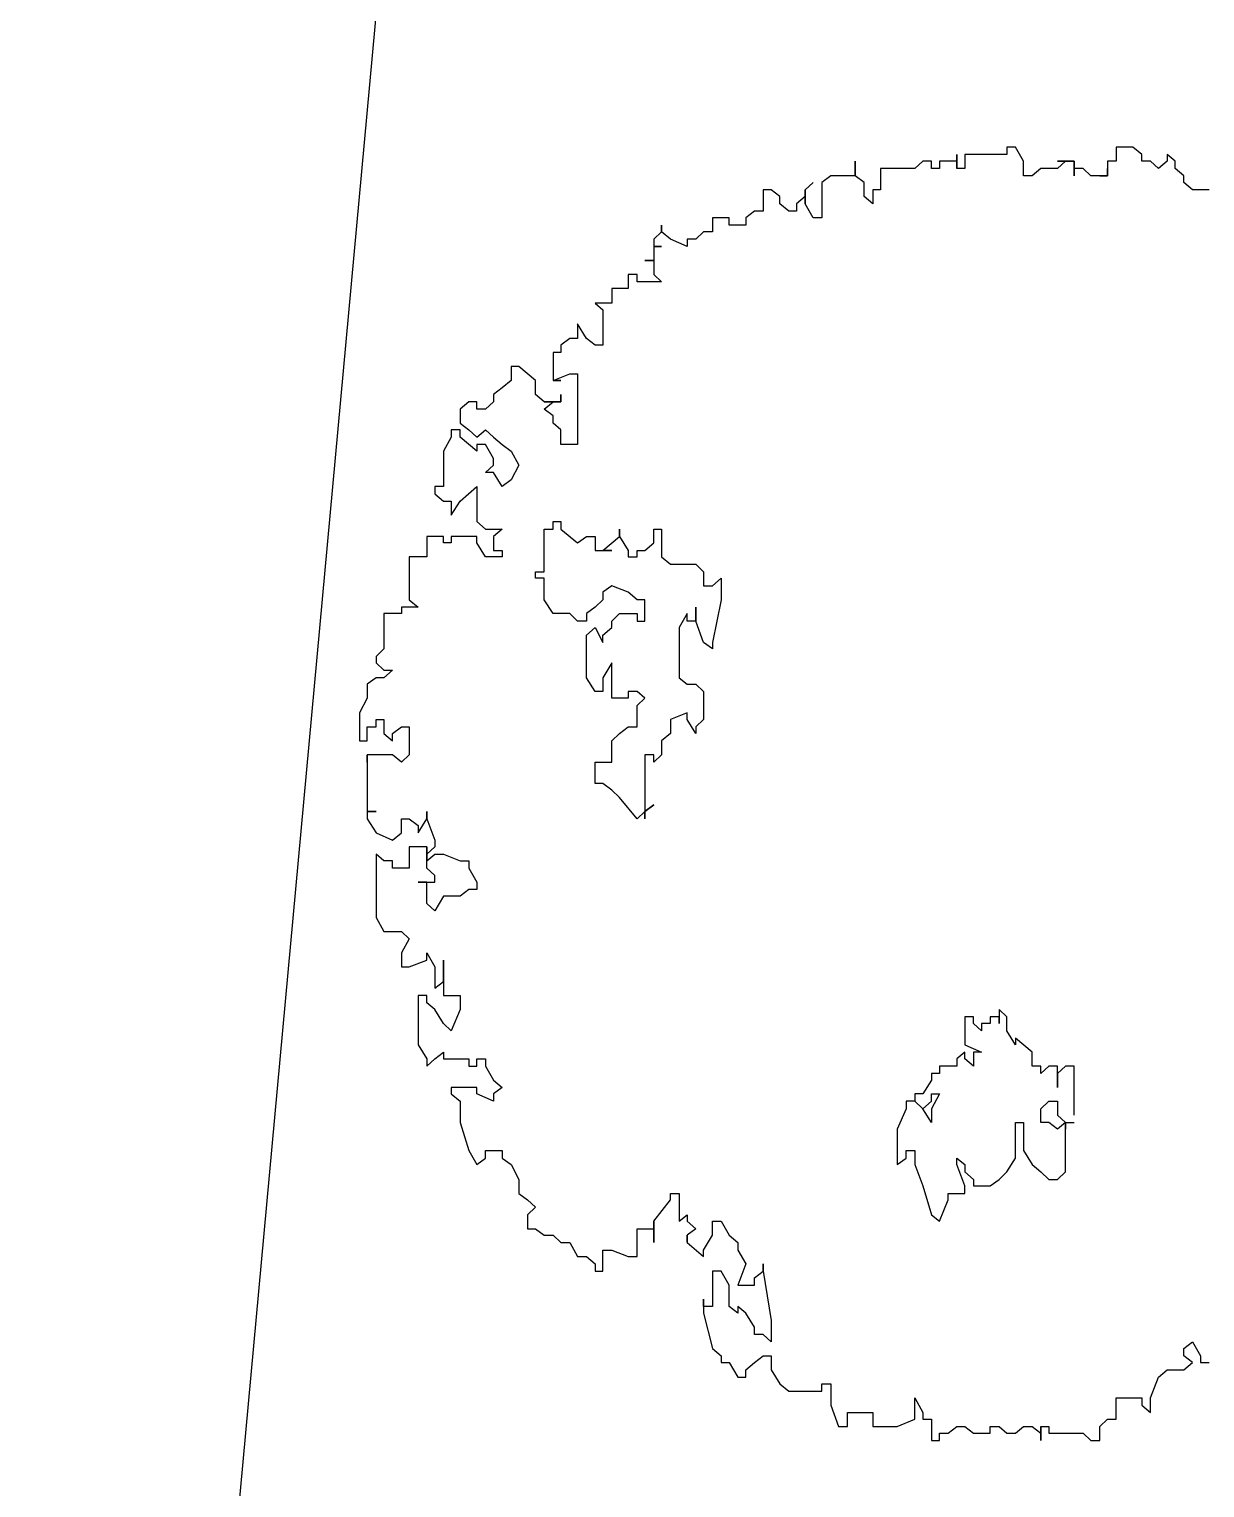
# Model space of a CAD drawing. Extents: x -30 to 1202, y 231 to 898.
# Drawn here: x 428.545 to 431.318, y 338.24 to 341.682 of the extents above; entities that cross this region are included whole.
import ezdxf

# ---------------------------------------------------------------- set-up
doc = ezdxf.new("R2010")
doc.units = 0
doc.header["$LTSCALE"] = 0.04
doc.layers.get('0').update_dxf_attribs({"linetype": 'CONTINUOUS'})
for name, color, linetype in [('CONTORXXNP----00', 255, 'CONTINUOUS'), ('PISO', 1, 'CONTINUOUS'), ('PISOS', 1, 'CONTINUOUS')]:
    doc.layers.add(name, color=color, linetype=linetype)
doc.styles.get("Standard").update_dxf_attribs({"font": 'romans.shx'})
doc.dimstyles.get("Standard").update_dxf_attribs({"dimtxt": 0.18, "dimasz": 0.18, "dimexe": 0.18, "dimexo": 0.0625, "dimgap": 0.09, "dimtad": 0, "dimtih": 1, "dimtoh": 1, "dimdec": 4, "dimzin": 0, "dimdsep": 46, "dimtxsty": 'Standard', "dimcen": 0.09, "dimadec": 0, "dimazin": 0, "dimtfac": 1, "dimtdec": 4, "dimtofl": 0, "dimtmove": 0, "dimatfit": 3, "dimfxl": 1, "dimtolj": 1, "dimtzin": 0, "dimarcsym": 0})

# ---------------------------------------------------------------- blocks, each defined once
blk = doc.blocks.new('ARB3')
at = {"color": 0}
for p, q in [((-0.4644, 0.1476), (-0.4644, 0.1345)), ((0.4418, 0.1345), (0.4528, 0.1407)), ((0.4528, 0.1407), (0.4579, 0.1407)), ((0.4579, 0.1407), (0.4579, 0.1476)), ((-0.4754, 0.1276), (-0.4812, 0.1207)), ((-0.4702, 0.1276), (-0.4754, 0.1276)), ((-0.4644, 0.1345), (-0.4702, 0.1276)), ((0.447, 0.1276), (0.4418, 0.1345)), ((0.4528, 0.1276), (0.447, 0.1276)), ((0.4579, 0.1345), (0.4528, 0.1276)), ((0.4638, 0.1276), (0.4579, 0.1345)), ((0.4638, 0.1145), (0.4638, 0.1276)), ((-0.487, 0.1207), (-0.4922, 0.1145)), ((-0.4812, 0.1207), (-0.487, 0.1207)), ((-0.4922, 0.1145), (-0.487, 0.1145)), ((-0.487, 0.1145), (-0.4812, 0.1076)), ((-0.4812, 0.1076), (-0.487, 0.1015)), ((0.4696, 0.1076), (0.4638, 0.1145)), ((0.4857, 0.1015), (0.4696, 0.1076)), ((-0.487, 0.0945), (-0.4922, 0.0945)), ((-0.487, 0.1015), (-0.487, 0.0945)), ((0.4973, 0.1015), (0.4857, 0.1015)), ((0.4857, 0.0745), (0.4857, 0.0945)), ((0.4857, 0.0945), (0.4915, 0.0945)), ((0.4915, 0.0945), (0.4973, 0.1015)), ((-0.498, 0.0745), (-0.487, 0.0745)), ((-0.487, 0.0745), (-0.487, 0.0676)), ((0.5025, 0.0745), (0.4857, 0.0745)), ((0.5025, 0.0676), (0.5025, 0.0745)), ((-0.487, 0.0676), (-0.4754, 0.0676)), ((-0.4754, 0.0676), (-0.4812, 0.0676)), ((-0.4812, 0.0676), (-0.4754, 0.0676)), ((-0.4754, 0.0676), (-0.4754, 0.0615)), ((-0.4754, 0.0615), (-0.4754, 0.0676)), ((-0.4754, 0.0676), (-0.4754, 0.0546)), ((0.5083, 0.0615), (0.5025, 0.0676)), ((0.5193, 0.0615), (0.5083, 0.0615)), ((0.5193, 0.0546), (0.5193, 0.0615)), ((-0.4754, 0.0546), (-0.4812, 0.0484)), ((-0.4812, 0.0484), (-0.4812, 0.0415)), ((0.5135, 0.0484), (0.5193, 0.0546)), ((0.5135, 0.0215), (0.5135, 0.0484)), ((-0.4754, 0.0415), (-0.487, 0.0415)), ((-0.487, 0.0415), (-0.487, 0.0284)), ((-0.487, 0.0284), (-0.487, 0.0346)), ((-0.487, 0.0346), (-0.4812, 0.0284)), ((-0.4812, 0.0415), (-0.4754, 0.0415)), ((0.2635, 0.0415), (0.2248, 0.0415)), ((0.2248, 0.0415), (0.2248, 0.0346)), ((0.2248, 0.0346), (0.2306, 0.0284)), ((0.2635, 0.0284), (0.2693, 0.0346)), ((0.2693, 0.0346), (0.2693, 0.0415)), ((0.3081, 0.0346), (0.2693, 0.0346)), ((0.2693, 0.0346), (0.2745, 0.0284)), ((0.2693, 0.0346), (0.2745, 0.0346)), ((0.2745, 0.0346), (0.2693, 0.0346)), ((0.3139, 0.0284), (0.3081, 0.0346)), ((-0.4812, 0.0284), (-0.4812, 0.0153)), ((0.2416, 0.0284), (0.2248, 0.0284)), ((0.2248, 0.0284), (0.2248, 0.0215)), ((0.2306, 0.0284), (0.2416, 0.0284)), ((0.2525, 0.0215), (0.2525, 0.0284)), ((0.2525, 0.0284), (0.2635, 0.0284)), ((0.2745, 0.0284), (0.2693, 0.0215)), ((0.3139, 0.0215), (0.3139, 0.0284)), ((-0.4812, 0.0153), (-0.4754, 0.0084)), ((0.2248, 0.0215), (0.2306, 0.0153)), ((0.2306, 0.0153), (0.2248, 0.0153)), ((0.2248, 0.0153), (0.2248, 0.0084)), ((0.2584, 0.0153), (0.2525, 0.0215)), ((0.2693, 0.0153), (0.2584, 0.0153)), ((0.2693, 0.0215), (0.2693, 0.0153)), ((0.3023, 0.0084), (0.3081, 0.0153)), ((0.3081, 0.0153), (0.3139, 0.0215)), ((0.5083, 0.0153), (0.5083, 0.0215)), ((0.5083, 0.0215), (0.5135, 0.0215)), ((0.5083, 0.0084), (0.5135, 0.0153)), ((0.5193, 0.0153), (0.5083, 0.0153)), ((0.5135, 0.0153), (0.5193, 0.0153)), ((-0.487, 0.0015), (-0.498, -0.0047)), ((-0.4754, 0.0015), (-0.487, 0.0015)), ((-0.4754, 0.0084), (-0.4754, 0.0015)), ((0.2138, 0.0084), (0.2028, -0.0047)), ((0.2248, 0.0084), (0.2138, 0.0084)), ((0.2693, -0.0047), (0.2693, 0.0015)), ((0.2693, 0.0015), (0.2913, 0.0015)), ((0.2913, 0.0015), (0.3023, 0.0084)), ((0.5083, 0.0015), (0.5083, 0.0084)), ((0.5135, -0.0047), (0.5083, 0.0015)), ((0.208, -0.0047), (0.197, -0.0116)), ((0.2028, -0.0047), (0.208, -0.0047)), ((0.2971, -0.0047), (0.2693, -0.0047)), ((0.3081, -0.0116), (0.2971, -0.0047)), ((0.5135, -0.0116), (0.5135, -0.0047)), ((0.186, -0.0116), (0.1802, -0.0177)), ((0.1802, -0.0177), (0.1912, -0.0177)), ((0.197, -0.0116), (0.186, -0.0116)), ((0.1912, -0.0177), (0.186, -0.0177)), ((0.186, -0.0177), (0.186, -0.0247)), ((0.3139, -0.0177), (0.3081, -0.0116)), ((0.3191, -0.0247), (0.3139, -0.0177)), ((0.5083, -0.0177), (0.5135, -0.0116)), ((0.5083, -0.0247), (0.5083, -0.0177)), ((0.186, -0.0247), (0.1912, -0.0247)), ((0.1912, -0.0247), (0.1912, -0.0316)), ((0.1912, -0.0316), (0.197, -0.0316)), ((0.197, -0.0316), (0.1912, -0.0377)), ((0.208, -0.0446), (0.2138, -0.0316)), ((0.2138, -0.0316), (0.2138, -0.0377)), ((0.3191, -0.0377), (0.3191, -0.0247)), ((0.5135, -0.0247), (0.5083, -0.0247)), ((0.5135, -0.0377), (0.5135, -0.0247)), ((-0.4922, -0.0446), (-0.4812, -0.0446)), ((-0.4812, -0.0446), (-0.4812, -0.0508)), ((0.1912, -0.0377), (0.186, -0.0377)), ((0.186, -0.0377), (0.186, -0.0446)), ((0.186, -0.0446), (0.208, -0.0446)), ((0.2138, -0.0377), (0.2248, -0.0377)), ((0.219, -0.0446), (0.2138, -0.0446)), ((0.2138, -0.0446), (0.219, -0.0508)), ((0.2248, -0.0377), (0.219, -0.0446)), ((0.2971, -0.0508), (0.3023, -0.0446)), ((0.3191, -0.0446), (0.3023, -0.0508)), ((0.3023, -0.0446), (0.3081, -0.0446)), ((0.3081, -0.0446), (0.3139, -0.0377)), ((0.3139, -0.0377), (0.3191, -0.0377)), ((0.3249, -0.0446), (0.3191, -0.0446)), ((0.3249, -0.0577), (0.3249, -0.0446)), ((0.5083, -0.0446), (0.5135, -0.0377)), ((0.5083, -0.0508), (0.5083, -0.0446)), ((-0.4812, -0.0508), (-0.4922, -0.0508)), ((-0.4922, -0.0508), (-0.487, -0.0508)), ((-0.487, -0.0508), (-0.487, -0.0646)), ((0.219, -0.0508), (0.2248, -0.0508)), ((0.2248, -0.0508), (0.2248, -0.0646)), ((0.3023, -0.0508), (0.2971, -0.0508)), ((0.5135, -0.0577), (0.5083, -0.0508)), ((-0.487, -0.0646), (-0.4812, -0.0646)), ((-0.4812, -0.0646), (-0.4812, -0.0708)), ((0.2248, -0.0646), (0.2306, -0.0646)), ((0.2306, -0.0646), (0.2306, -0.0708)), ((0.2467, -0.0708), (0.2467, -0.0646)), ((0.2467, -0.0646), (0.2584, -0.0708)), ((0.3301, -0.0577), (0.3249, -0.0577)), ((0.3468, -0.0646), (0.3301, -0.0577)), ((0.3417, -0.0708), (0.3468, -0.0646)), ((0.5135, -0.0646), (0.5135, -0.0577)), ((0.5193, -0.0646), (0.5135, -0.0646)), ((0.5193, -0.0708), (0.5193, -0.0646)), ((-0.4812, -0.0708), (-0.487, -0.0708)), ((-0.487, -0.0708), (-0.487, -0.0777)), ((-0.487, -0.0777), (-0.4812, -0.0839)), ((0.2306, -0.0708), (0.2358, -0.0708)), ((0.2358, -0.0708), (0.2467, -0.0777)), ((0.2525, -0.0708), (0.2467, -0.0708)), ((0.2467, -0.0777), (0.2467, -0.0839)), ((0.2584, -0.0777), (0.2525, -0.0708)), ((0.2525, -0.0839), (0.2584, -0.0777)), ((0.2584, -0.0777), (0.2525, -0.0839)), ((0.2584, -0.0708), (0.2693, -0.0708)), ((0.2693, -0.0708), (0.2584, -0.0777)), ((0.3023, -0.0839), (0.3191, -0.0777)), ((0.3191, -0.0777), (0.3417, -0.0708)), ((0.4857, -0.0839), (0.4973, -0.0777)), ((0.4973, -0.0777), (0.5025, -0.0777)), ((0.5025, -0.0777), (0.5025, -0.0708)), ((0.5025, -0.0708), (0.5193, -0.0708)), ((-0.4812, -0.0839), (-0.4812, -0.1108)), ((0.2467, -0.0839), (0.2525, -0.0839)), ((0.2525, -0.0839), (0.2525, -0.0908)), ((0.2525, -0.0908), (0.2584, -0.0908)), ((0.2584, -0.0908), (0.2745, -0.0977)), ((0.2913, -0.0908), (0.2913, -0.0839)), ((0.2913, -0.0839), (0.3023, -0.0839)), ((0.2971, -0.0908), (0.2913, -0.0908)), ((0.3023, -0.0977), (0.2971, -0.0908)), ((0.5025, -0.0839), (0.4857, -0.0839)), ((0.5083, -0.0977), (0.5025, -0.0839)), ((0.2745, -0.0977), (0.3023, -0.0977)), ((0.5083, -0.1169), (0.5083, -0.0977)), ((-0.4812, -0.1108), (-0.4644, -0.1108)), ((-0.4644, -0.1108), (-0.4644, -0.1169)), ((-0.4702, -0.1238), (-0.4754, -0.1308)), ((-0.4592, -0.1238), (-0.4702, -0.1238)), ((-0.4644, -0.1169), (-0.4534, -0.1169)), ((-0.4534, -0.1169), (-0.4592, -0.1238)), ((0.4973, -0.1369), (0.4973, -0.1169)), ((0.4973, -0.1169), (0.5083, -0.1169)), ((-0.4754, -0.1308), (-0.487, -0.1308)), ((-0.487, -0.1308), (-0.4754, -0.1308)), ((-0.4754, -0.1308), (-0.4754, -0.15)), ((0.5083, -0.1369), (0.4973, -0.1369)), ((0.5083, -0.1438), (0.5083, -0.1369)), ((0.4915, -0.15), (0.5083, -0.1438)), ((-0.4754, -0.15), (-0.4702, -0.1569)), ((-0.4702, -0.1569), (-0.4424, -0.1569)), ((-0.4424, -0.1569), (-0.4424, -0.1638)), ((0.4747, -0.1569), (0.4747, -0.15)), ((0.4747, -0.15), (0.4915, -0.15)), ((0.4805, -0.1569), (0.4747, -0.1569)), ((0.4805, -0.1831), (0.4805, -0.1569)), ((-0.4644, -0.17), (-0.4702, -0.1638)), ((-0.4702, -0.1638), (-0.4644, -0.17)), ((-0.4534, -0.17), (-0.4644, -0.17)), ((-0.4644, -0.17), (-0.4592, -0.17)), ((-0.4592, -0.17), (-0.4534, -0.1769)), ((-0.4424, -0.1638), (-0.4534, -0.17)), ((-0.4534, -0.1769), (-0.4476, -0.1769)), ((-0.4476, -0.1831), (-0.4534, -0.19)), ((-0.4476, -0.1769), (-0.4476, -0.1831)), ((0.4747, -0.19), (0.4805, -0.1831)), ((-0.4592, -0.19), (-0.4644, -0.1969)), ((-0.4534, -0.19), (-0.4592, -0.19)), ((0.4638, -0.1969), (0.4747, -0.19)), ((-0.4644, -0.1969), (-0.4644, -0.2031)), ((-0.4644, -0.2031), (-0.4476, -0.2031)), ((-0.4476, -0.2031), (-0.4476, -0.21)), ((0.3862, -0.2031), (0.3804, -0.2031)), ((0.3804, -0.2031), (0.3862, -0.2031)), ((0.3862, -0.2031), (0.425, -0.1969)), ((0.3914, -0.21), (0.3862, -0.2031)), ((0.425, -0.1969), (0.4418, -0.1969)), ((0.4418, -0.1969), (0.436, -0.2031)), ((0.436, -0.2031), (0.436, -0.21)), ((0.4528, -0.2031), (0.4528, -0.1969)), ((0.4528, -0.1969), (0.4638, -0.1969)), ((0.4579, -0.21), (0.4528, -0.2031)), ((-0.4476, -0.21), (-0.4424, -0.2169)), ((-0.4424, -0.2169), (-0.4366, -0.2169)), ((-0.4366, -0.2169), (-0.4366, -0.23)), ((0.3695, -0.223), (0.3804, -0.2169)), ((0.3804, -0.2169), (0.3972, -0.223)), ((0.3972, -0.21), (0.3914, -0.21)), ((0.3972, -0.223), (0.3972, -0.21)), ((0.4192, -0.2169), (0.414, -0.223)), ((0.4302, -0.21), (0.4192, -0.2169)), ((0.436, -0.21), (0.4302, -0.21)), ((0.4638, -0.2169), (0.4579, -0.21)), ((0.4696, -0.2169), (0.4638, -0.2169)), ((0.4696, -0.223), (0.4696, -0.2169)), ((0.3578, -0.23), (0.3636, -0.223)), ((0.3636, -0.223), (0.3695, -0.223)), ((0.414, -0.223), (0.4192, -0.223)), ((0.4192, -0.223), (0.414, -0.23)), ((0.4579, -0.23), (0.4696, -0.223)), ((-0.4366, -0.23), (-0.4424, -0.23)), ((-0.4424, -0.23), (-0.4424, -0.243)), ((-0.1531, -0.243), (-0.1589, -0.2361)), ((-0.1589, -0.2361), (-0.1421, -0.2361)), ((-0.1421, -0.2361), (-0.1085, -0.243)), ((0.3468, -0.2361), (0.3578, -0.23)), ((0.3468, -0.243), (0.3468, -0.2361)), ((0.3972, -0.23), (0.3862, -0.2361)), ((0.3862, -0.2361), (0.3862, -0.243)), ((0.414, -0.23), (0.3972, -0.23)), ((0.447, -0.243), (0.4528, -0.2361)), ((0.4528, -0.2361), (0.4579, -0.2361)), ((0.4579, -0.2361), (0.4579, -0.23)), ((-0.4424, -0.243), (-0.4315, -0.243)), ((-0.4315, -0.243), (-0.4315, -0.25)), ((-0.4315, -0.25), (-0.4256, -0.2561)), ((-0.1699, -0.2561), (-0.1641, -0.25)), ((-0.1641, -0.25), (-0.1531, -0.25)), ((-0.1531, -0.25), (-0.1531, -0.243)), ((-0.1085, -0.25), (-0.1253, -0.2561)), ((-0.1085, -0.243), (-0.1033, -0.243)), ((-0.1033, -0.243), (-0.1085, -0.25)), ((-0.0756, -0.2561), (-0.0698, -0.25)), ((-0.0698, -0.25), (-0.0478, -0.25)), ((-0.0478, -0.25), (-0.042, -0.2561)), ((0.3578, -0.243), (0.3468, -0.243)), ((0.3695, -0.25), (0.3578, -0.243)), ((0.3636, -0.263), (0.3746, -0.25)), ((0.3746, -0.25), (0.3695, -0.25)), ((0.3862, -0.243), (0.414, -0.243)), ((0.414, -0.25), (0.4082, -0.25)), ((0.4082, -0.25), (0.4192, -0.25)), ((0.414, -0.243), (0.414, -0.25)), ((0.4192, -0.25), (0.447, -0.243)), ((-0.4256, -0.2561), (-0.4256, -0.263)), ((-0.4256, -0.263), (-0.4198, -0.263)), ((-0.4198, -0.263), (-0.4256, -0.2761)), ((-0.1699, -0.2761), (-0.1699, -0.2561)), ((-0.1253, -0.2561), (-0.1363, -0.2561)), ((-0.1363, -0.2561), (-0.1253, -0.2561)), ((-0.1253, -0.263), (-0.1311, -0.263)), ((-0.1311, -0.263), (-0.1201, -0.2692)), ((-0.1253, -0.2561), (-0.1253, -0.263)), ((-0.0807, -0.2692), (-0.0756, -0.263)), ((-0.0756, -0.263), (-0.0756, -0.2561)), ((-0.0478, -0.263), (-0.053, -0.263)), ((-0.053, -0.263), (-0.0478, -0.2761)), ((-0.0368, -0.2561), (-0.0478, -0.263)), ((-0.042, -0.2561), (-0.0368, -0.2561)), ((0.3468, -0.2692), (0.3417, -0.263)), ((0.3417, -0.263), (0.3468, -0.263)), ((0.3468, -0.263), (0.3527, -0.2561)), ((0.3527, -0.2561), (0.3578, -0.263)), ((0.3578, -0.263), (0.3636, -0.263)), ((0.3636, -0.263), (0.3578, -0.263)), ((0.3578, -0.263), (0.3636, -0.263)), ((-0.1201, -0.2692), (-0.0807, -0.2692)), ((0.3249, -0.2761), (0.3249, -0.2692)), ((0.3249, -0.2692), (0.3468, -0.2692)), ((-0.4315, -0.283), (-0.4366, -0.283)), ((-0.4366, -0.283), (-0.4315, -0.283)), ((-0.4256, -0.2761), (-0.4315, -0.283)), ((-0.4315, -0.283), (-0.4256, -0.2892)), ((-0.4198, -0.2892), (-0.4198, -0.283)), ((-0.4198, -0.283), (-0.4198, -0.2892)), ((-0.3979, -0.2892), (-0.3921, -0.283)), ((-0.3921, -0.283), (-0.3921, -0.3022)), ((-0.1976, -0.2892), (-0.1976, -0.283)), ((-0.1976, -0.283), (-0.1757, -0.283)), ((-0.1757, -0.283), (-0.1699, -0.2761)), ((-0.0478, -0.2761), (-0.0368, -0.2761)), ((-0.0368, -0.2761), (-0.031, -0.283)), ((-0.031, -0.283), (-0.02, -0.283)), ((-0.02, -0.283), (-0.0142, -0.2892)), ((0.3301, -0.2761), (0.3249, -0.2761)), ((0.3468, -0.2892), (0.3301, -0.2761)), ((-0.4256, -0.2892), (-0.4198, -0.2892)), ((-0.4198, -0.2892), (-0.4089, -0.2892)), ((-0.4089, -0.2892), (-0.4089, -0.2961)), ((-0.4089, -0.2961), (-0.4089, -0.2892)), ((-0.4089, -0.2892), (-0.3979, -0.2892)), ((-0.1867, -0.2892), (-0.1976, -0.2892)), ((-0.1809, -0.2961), (-0.1867, -0.2892)), ((-0.1809, -0.3022), (-0.1809, -0.2961)), ((-0.1253, -0.2961), (-0.1421, -0.2961)), ((-0.1421, -0.2961), (-0.1421, -0.3022)), ((-0.1253, -0.3022), (-0.1253, -0.2961)), ((-0.0646, -0.2961), (-0.0698, -0.3022)), ((-0.0588, -0.3022), (-0.0646, -0.2961)), ((-0.0142, -0.2892), (-0.02, -0.2892)), ((-0.02, -0.2892), (-0.02, -0.2961)), ((-0.02, -0.2961), (0.0304, -0.2961)), ((0.0245, -0.2961), (0.0194, -0.2892)), ((0.0194, -0.2892), (0.0245, -0.2961)), ((0.0304, -0.2961), (0.0245, -0.2961)), ((0.0245, -0.2961), (0.0304, -0.3022)), ((0.3636, -0.2892), (0.3468, -0.2892)), ((0.3527, -0.3022), (0.3527, -0.2892)), ((0.3527, -0.2892), (0.3636, -0.2892)), ((-0.3921, -0.3022), (-0.3979, -0.3022)), ((-0.3979, -0.3022), (-0.3979, -0.3092)), ((-0.3979, -0.3092), (-0.3869, -0.3092)), ((-0.3869, -0.3092), (-0.3869, -0.3222)), ((-0.1918, -0.3161), (-0.1809, -0.3092)), ((-0.1757, -0.3022), (-0.1809, -0.3022)), ((-0.1809, -0.3092), (-0.1757, -0.3092)), ((-0.1757, -0.3092), (-0.1757, -0.3022)), ((-0.1479, -0.3092), (-0.1531, -0.3222)), ((-0.1421, -0.3022), (-0.1479, -0.3092)), ((-0.1311, -0.3161), (-0.1311, -0.3022)), ((-0.1311, -0.3022), (-0.1253, -0.3022)), ((-0.0698, -0.3022), (-0.0698, -0.3092)), ((-0.0698, -0.3092), (-0.0646, -0.3092)), ((-0.0646, -0.3092), (-0.0646, -0.3222)), ((-0.042, -0.3022), (-0.0588, -0.3022)), ((-0.042, -0.3092), (-0.042, -0.3022)), ((-0.0368, -0.3161), (-0.042, -0.3092)), ((0.0304, -0.3022), (0.0136, -0.3161)), ((0.3746, -0.3022), (0.3527, -0.3022)), ((0.3695, -0.3222), (0.3746, -0.3092)), ((0.3746, -0.3092), (0.3746, -0.3022)), ((-0.1918, -0.3161), (-0.1976, -0.3161)), ((-0.1976, -0.3161), (-0.1918, -0.3161)), ((-0.1809, -0.3292), (-0.1918, -0.3161)), ((-0.1253, -0.3222), (-0.1311, -0.3161)), ((-0.031, -0.3222), (-0.0368, -0.3161)), ((0.0136, -0.3161), (0.0078, -0.3222)), ((-0.3869, -0.3222), (-0.3753, -0.3222)), ((-0.3753, -0.3222), (-0.3753, -0.3353)), ((-0.3753, -0.3353), (-0.3701, -0.3292)), ((-0.3701, -0.3292), (-0.3423, -0.3292)), ((-0.3423, -0.3292), (-0.3423, -0.3353)), ((-0.1809, -0.3353), (-0.1809, -0.3222)), ((-0.1809, -0.3222), (-0.1809, -0.3292)), ((-0.1809, -0.3292), (-0.1809, -0.3222)), ((-0.1809, -0.3222), (-0.1809, -0.3292)), ((-0.1531, -0.3222), (-0.1479, -0.3292)), ((-0.1479, -0.3292), (-0.1421, -0.3292)), ((-0.1421, -0.3292), (-0.1363, -0.3353)), ((-0.1201, -0.3222), (-0.1253, -0.3222)), ((-0.1143, -0.3292), (-0.1201, -0.3222)), ((-0.1201, -0.3353), (-0.1085, -0.3292)), ((-0.1085, -0.3292), (-0.1143, -0.3292)), ((-0.0646, -0.3222), (-0.0924, -0.3222)), ((-0.0924, -0.3222), (-0.0807, -0.3292)), ((-0.0807, -0.3292), (-0.0698, -0.3292)), ((-0.0698, -0.3292), (-0.0698, -0.3353)), ((-0.0142, -0.3222), (-0.031, -0.3222)), ((-0.0142, -0.3353), (-0.0142, -0.3222)), ((0.0078, -0.3222), (0.0026, -0.3292)), ((0.0026, -0.3292), (0.0026, -0.3353)), ((0.3695, -0.3292), (0.3695, -0.3222)), ((0.3862, -0.3292), (0.3695, -0.3292)), ((0.3862, -0.3353), (0.3862, -0.3292)), ((-0.3475, -0.3422), (-0.3591, -0.3492)), ((-0.3423, -0.3353), (-0.3475, -0.3422)), ((-0.1918, -0.3422), (-0.1918, -0.3353)), ((-0.1918, -0.3353), (-0.1809, -0.3353)), ((-0.1867, -0.3492), (-0.1918, -0.3422)), ((-0.1363, -0.3353), (-0.1311, -0.3422)), ((-0.1311, -0.3422), (-0.1253, -0.3422)), ((-0.1253, -0.3422), (-0.1253, -0.3492)), ((-0.1143, -0.3422), (-0.1201, -0.3353)), ((-0.0807, -0.3422), (-0.1143, -0.3422)), ((-0.0698, -0.3353), (-0.0807, -0.3422)), ((0.0026, -0.3353), (-0.0142, -0.3353)), ((0.3746, -0.3422), (0.3804, -0.3353)), ((0.3746, -0.3492), (0.3746, -0.3422)), ((0.3804, -0.3353), (0.3862, -0.3353)), ((-0.3591, -0.3492), (-0.3475, -0.3492)), ((-0.3475, -0.3492), (-0.3475, -0.3553)), ((-0.3475, -0.3553), (-0.3423, -0.3622)), ((-0.3197, -0.3553), (-0.3197, -0.3492)), ((-0.3197, -0.3492), (-0.2642, -0.3492)), ((-0.3146, -0.3684), (-0.3197, -0.3553)), ((-0.2642, -0.3492), (-0.2642, -0.3622)), ((-0.1976, -0.3622), (-0.1867, -0.3492)), ((-0.1253, -0.3492), (-0.1311, -0.3553)), ((-0.1311, -0.3553), (-0.1311, -0.3684)), ((0.3636, -0.3553), (0.3746, -0.3492)), ((0.3636, -0.3622), (0.3636, -0.3553)), ((-0.3423, -0.3622), (-0.3365, -0.3622)), ((-0.3365, -0.3622), (-0.3365, -0.3684)), ((-0.3146, -0.3684), (-0.3146, -0.3622)), ((-0.3146, -0.3622), (-0.3146, -0.3684)), ((-0.2978, -0.3622), (-0.3036, -0.3622)), ((-0.3036, -0.3622), (-0.2978, -0.3622)), ((-0.2978, -0.3684), (-0.2978, -0.3622)), ((-0.2978, -0.3622), (-0.2978, -0.3753)), ((-0.2758, -0.3622), (-0.281, -0.3684)), ((-0.2642, -0.3622), (-0.2758, -0.3622)), ((-0.2035, -0.3684), (-0.2035, -0.3622)), ((-0.2035, -0.3622), (-0.1976, -0.3622)), ((0.3578, -0.3684), (0.3636, -0.3622)), ((-0.3365, -0.3684), (-0.3146, -0.3684)), ((-0.2978, -0.3753), (-0.3036, -0.3822)), ((-0.2919, -0.3753), (-0.2978, -0.3684)), ((-0.2868, -0.3684), (-0.2919, -0.3753)), ((-0.281, -0.3684), (-0.2868, -0.3684)), ((-0.1976, -0.3684), (-0.2035, -0.3684)), ((-0.1976, -0.3753), (-0.1976, -0.3684)), ((-0.1641, -0.3753), (-0.1976, -0.3753)), ((-0.1641, -0.3822), (-0.1641, -0.3753)), ((-0.1421, -0.3753), (-0.1589, -0.3753)), ((-0.1589, -0.3753), (-0.1589, -0.3822)), ((-0.1311, -0.3684), (-0.1421, -0.3753)), ((0.3527, -0.3822), (0.3578, -0.3753)), ((0.3578, -0.3753), (0.3578, -0.3684)), ((-0.3146, -0.3822), (-0.3255, -0.3953)), ((-0.3036, -0.3822), (-0.3146, -0.3822)), ((-0.1589, -0.3822), (-0.1641, -0.3822)), ((0.3249, -0.3953), (0.3301, -0.3884)), ((0.3301, -0.3884), (0.3359, -0.3822)), ((0.3359, -0.3822), (0.3417, -0.3884)), ((0.3417, -0.3884), (0.3527, -0.3884)), ((0.3527, -0.3884), (0.3527, -0.3822)), ((-0.3255, -0.3953), (-0.3255, -0.4014)), ((-0.3255, -0.4014), (-0.3146, -0.4014)), ((-0.3146, -0.4014), (-0.3087, -0.4084)), ((-0.2642, -0.4084), (-0.259, -0.4014)), ((-0.259, -0.4014), (-0.248, -0.3953)), ((-0.248, -0.3953), (-0.2364, -0.4014)), ((-0.2364, -0.4014), (-0.2312, -0.4084)), ((0.2971, -0.4084), (0.3023, -0.4014)), ((0.3023, -0.4014), (0.3139, -0.3953)), ((0.3139, -0.3953), (0.3249, -0.3953)), ((-0.3087, -0.4084), (-0.3036, -0.4153)), ((-0.27, -0.4153), (-0.2642, -0.4084)), ((-0.2312, -0.4084), (-0.2422, -0.4153)), ((-0.1976, -0.4214), (-0.1976, -0.4084)), ((-0.1976, -0.4084), (-0.1918, -0.4153)), ((-0.1809, -0.4153), (-0.1809, -0.4084)), ((-0.1809, -0.4084), (-0.1757, -0.4084)), ((-0.1757, -0.4084), (-0.1757, -0.4214)), ((0.2358, -0.4153), (0.2416, -0.4084)), ((0.2416, -0.4084), (0.2467, -0.4153)), ((0.2913, -0.4214), (0.2913, -0.4084)), ((0.2913, -0.4084), (0.2971, -0.4084)), ((-0.3036, -0.4153), (-0.2978, -0.4153)), ((-0.2978, -0.4153), (-0.2919, -0.4214)), ((-0.2919, -0.4214), (-0.2919, -0.4284)), ((-0.2758, -0.4214), (-0.27, -0.4153)), ((-0.27, -0.4284), (-0.2758, -0.4214)), ((-0.2532, -0.4153), (-0.2642, -0.4214)), ((-0.2642, -0.4214), (-0.2642, -0.4284)), ((-0.248, -0.4153), (-0.2532, -0.4153)), ((-0.2422, -0.4214), (-0.248, -0.4153)), ((-0.2422, -0.4153), (-0.2422, -0.4214)), ((-0.2035, -0.4284), (-0.1976, -0.4214)), ((-0.1918, -0.4153), (-0.1809, -0.4153)), ((-0.1757, -0.4214), (-0.1867, -0.4284)), ((0.219, -0.4284), (0.219, -0.4214)), ((0.219, -0.4214), (0.2248, -0.4214)), ((0.2248, -0.4214), (0.2358, -0.4153)), ((0.2467, -0.4153), (0.2525, -0.4153)), ((0.2525, -0.4153), (0.2467, -0.4284)), ((0.2971, -0.4214), (0.2913, -0.4214)), ((0.3023, -0.4284), (0.2971, -0.4214)), ((-0.2919, -0.4284), (-0.2978, -0.4284)), ((-0.2978, -0.4284), (-0.2978, -0.4345)), ((-0.2978, -0.4345), (-0.2919, -0.4414)), ((-0.281, -0.4414), (-0.2758, -0.4345)), ((-0.2758, -0.4345), (-0.27, -0.4284)), ((-0.259, -0.4284), (-0.27, -0.4414)), ((-0.2642, -0.4284), (-0.259, -0.4284)), ((-0.2196, -0.4414), (-0.2312, -0.4284)), ((-0.2312, -0.4284), (-0.2035, -0.4284)), ((-0.1867, -0.4284), (-0.1918, -0.4284)), ((-0.1918, -0.4284), (-0.1918, -0.4484)), ((0.0633, -0.4414), (0.0633, -0.4345)), ((0.0633, -0.4345), (0.0691, -0.4345)), ((0.0691, -0.4345), (0.0801, -0.4284)), ((0.0801, -0.4284), (0.0859, -0.4284)), ((0.0859, -0.4284), (0.0859, -0.4345)), ((0.0859, -0.4345), (0.0911, -0.4414)), ((0.2248, -0.4284), (0.219, -0.4284)), ((0.219, -0.4545), (0.219, -0.4345)), ((0.219, -0.4345), (0.2248, -0.4345)), ((0.2248, -0.4345), (0.2248, -0.4284)), ((0.2467, -0.4284), (0.2416, -0.4284)), ((0.2416, -0.4284), (0.2416, -0.4484)), ((0.2693, -0.4414), (0.2913, -0.4345)), ((0.2913, -0.4345), (0.3023, -0.4284)), ((-0.2919, -0.4414), (-0.281, -0.4414)), ((-0.27, -0.4414), (-0.2758, -0.4414)), ((-0.2758, -0.4414), (-0.2758, -0.4484)), ((-0.2086, -0.4484), (-0.2196, -0.4414)), ((0.0581, -0.4545), (0.0633, -0.4414)), ((0.0911, -0.4414), (0.0911, -0.4545)), ((0.1692, -0.4545), (0.1692, -0.4414)), ((0.1692, -0.4414), (0.1802, -0.4414)), ((0.1802, -0.4414), (0.197, -0.4484)), ((0.2467, -0.4484), (0.2525, -0.4414)), ((0.2525, -0.4414), (0.2693, -0.4414)), ((-0.2758, -0.4484), (-0.27, -0.4484)), ((-0.27, -0.4484), (-0.259, -0.4545)), ((-0.259, -0.4545), (-0.2312, -0.4545)), ((-0.2312, -0.4545), (-0.2312, -0.4614)), ((-0.2254, -0.4614), (-0.2196, -0.4545)), ((-0.2196, -0.4545), (-0.2196, -0.4484)), ((-0.2196, -0.4484), (-0.2086, -0.4484)), ((-0.1918, -0.4484), (-0.1867, -0.4484)), ((-0.1867, -0.4545), (-0.1918, -0.4545)), ((-0.1918, -0.4545), (-0.1918, -0.4676)), ((-0.1867, -0.4484), (-0.1867, -0.4545)), ((0.0581, -0.4614), (0.0581, -0.4545)), ((0.0911, -0.4545), (0.1027, -0.4614)), ((0.1582, -0.4545), (0.1415, -0.4545)), ((0.1415, -0.4545), (0.1692, -0.4545)), ((0.1634, -0.4614), (0.1582, -0.4545)), ((0.1912, -0.4545), (0.1802, -0.4614)), ((0.197, -0.4484), (0.1912, -0.4545)), ((0.219, -0.4614), (0.2138, -0.4545)), ((0.2138, -0.4545), (0.219, -0.4545)), ((0.2416, -0.4484), (0.2467, -0.4484)), ((-0.2312, -0.4614), (-0.2254, -0.4614)), ((-0.1918, -0.4676), (-0.1757, -0.4676)), ((-0.1757, -0.4676), (-0.1757, -0.4814)), ((0.0304, -0.4676), (0.0245, -0.4676)), ((0.0245, -0.4676), (0.0304, -0.4676)), ((0.0304, -0.4676), (0.0472, -0.4614)), ((0.0413, -0.4745), (0.0304, -0.4676)), ((0.0472, -0.4614), (0.0523, -0.4614)), ((0.0523, -0.4614), (0.0581, -0.4676)), ((0.0691, -0.4676), (0.0523, -0.4676)), ((0.0523, -0.4676), (0.0523, -0.4814)), ((0.0633, -0.4676), (0.0581, -0.4614)), ((0.0581, -0.4676), (0.0633, -0.4676)), ((0.0749, -0.4614), (0.0691, -0.4676)), ((0.0801, -0.4614), (0.0749, -0.4614)), ((0.0801, -0.4745), (0.0801, -0.4614)), ((0.0969, -0.4676), (0.0801, -0.4676)), ((0.0801, -0.4676), (0.0801, -0.4745)), ((0.1027, -0.4614), (0.0969, -0.4676)), ((0.1356, -0.4676), (0.1466, -0.4614)), ((0.1415, -0.4676), (0.1356, -0.4676)), ((0.1466, -0.4814), (0.1415, -0.4676)), ((0.1466, -0.4614), (0.1634, -0.4614)), ((0.175, -0.4676), (0.1692, -0.4676)), ((0.1692, -0.4676), (0.1692, -0.4745)), ((0.1802, -0.4614), (0.175, -0.4676)), ((0.208, -0.4745), (0.219, -0.4676)), ((0.2248, -0.4676), (0.219, -0.4614)), ((0.219, -0.4676), (0.2248, -0.4676)), ((-0.1757, -0.4814), (-0.1421, -0.4814)), ((-0.1421, -0.4814), (-0.1363, -0.4745)), ((-0.1363, -0.4745), (-0.1363, -0.4876)), ((-0.042, -0.4876), (-0.042, -0.4814)), ((-0.042, -0.4814), (-0.02, -0.4814)), ((-0.02, -0.4814), (-0.0142, -0.4876)), ((0.0304, -0.4814), (0.0355, -0.4745)), ((0.0304, -0.4876), (0.0304, -0.4814)), ((0.0355, -0.4745), (0.0413, -0.4745)), ((0.0523, -0.4814), (0.0691, -0.4814)), ((0.0691, -0.4814), (0.0691, -0.4945)), ((0.1188, -0.4876), (0.1247, -0.4814)), ((0.1247, -0.4814), (0.1356, -0.4876)), ((0.1466, -0.4876), (0.1466, -0.4814)), ((0.1692, -0.4745), (0.208, -0.4745)), ((-0.1363, -0.4876), (-0.1311, -0.4876)), ((-0.1311, -0.4876), (-0.1311, -0.5014)), ((-0.0368, -0.4945), (-0.042, -0.4876)), ((-0.0142, -0.4876), (-0.02, -0.4945)), ((0.0413, -0.4876), (0.0304, -0.4876)), ((0.0472, -0.4945), (0.0413, -0.4876)), ((0.1188, -0.5014), (0.1188, -0.4876)), ((0.1356, -0.4876), (0.1466, -0.4876)), ((-0.1311, -0.5014), (-0.1033, -0.5014)), ((-0.1033, -0.5014), (-0.0975, -0.5076)), ((-0.0924, -0.5076), (-0.0866, -0.5014)), ((-0.0866, -0.5014), (-0.0866, -0.4945)), ((-0.0866, -0.4945), (-0.0807, -0.5014)), ((-0.0807, -0.5014), (-0.0807, -0.5076)), ((-0.0478, -0.5076), (-0.0478, -0.5014)), ((-0.0478, -0.5014), (-0.0368, -0.5014)), ((-0.0368, -0.5014), (-0.031, -0.4945)), ((-0.031, -0.4945), (-0.0368, -0.4945)), ((-0.02, -0.4945), (-0.02, -0.5145)), ((0.0413, -0.5076), (0.0472, -0.4945)), ((0.0633, -0.5014), (0.0581, -0.5076)), ((0.0691, -0.4945), (0.0633, -0.4945)), ((0.0633, -0.4945), (0.0633, -0.5014)), ((0.1079, -0.5076), (0.1188, -0.5014)), ((-0.0975, -0.5076), (-0.0924, -0.5076)), ((-0.0807, -0.5076), (-0.0756, -0.5145)), ((-0.0756, -0.5145), (-0.0646, -0.5145)), ((-0.0646, -0.5145), (-0.053, -0.5206)), ((-0.042, -0.5076), (-0.0478, -0.5076)), ((-0.042, -0.5145), (-0.042, -0.5076)), ((-0.031, -0.5145), (-0.042, -0.5145)), ((-0.031, -0.5206), (-0.031, -0.5145)), ((-0.02, -0.5145), (-0.0142, -0.5145)), ((-0.0142, -0.5145), (-0.02, -0.5145)), ((-0.02, -0.5145), (0.0245, -0.5145)), ((0.0245, -0.5145), (0.0245, -0.5076)), ((0.0245, -0.5076), (0.0245, -0.5145)), ((0.0245, -0.5145), (0.0304, -0.5145)), ((0.0304, -0.5145), (0.0413, -0.5076)), ((0.0581, -0.5076), (0.1079, -0.5076)), ((-0.053, -0.5206), (-0.031, -0.5206))]:
    blk.add_line(p, q, dxfattribs=at)
for p, q in [((-0.4922, 0.0945), (-0.498, 0.0876)), ((-0.498, 0.0876), (-0.498, 0.0745)), ((-0.498, -0.0047), (-0.498, -0.0116)), ((-0.498, -0.0116), (-0.4922, -0.0116)), ((-0.4922, -0.0116), (-0.4922, -0.0446))]:
    blk.add_line(p, q)
at = {"layer": 'CONTORXXNP----00'}
for p, q in [((-0.4644, 0.1476), (-0.4644, 0.1345)), ((0.4418, 0.1345), (0.4528, 0.1407)), ((0.4528, 0.1407), (0.4579, 0.1407)), ((0.4579, 0.1407), (0.4579, 0.1476)), ((-0.4754, 0.1276), (-0.4812, 0.1207)), ((-0.4702, 0.1276), (-0.4754, 0.1276)), ((-0.4644, 0.1345), (-0.4702, 0.1276)), ((0.447, 0.1276), (0.4418, 0.1345)), ((0.4528, 0.1276), (0.447, 0.1276)), ((0.4579, 0.1345), (0.4528, 0.1276)), ((0.4638, 0.1276), (0.4579, 0.1345)), ((0.4638, 0.1145), (0.4638, 0.1276)), ((-0.487, 0.1207), (-0.4922, 0.1145)), ((-0.4812, 0.1207), (-0.487, 0.1207)), ((-0.4922, 0.1145), (-0.487, 0.1145)), ((-0.487, 0.1145), (-0.4812, 0.1076)), ((-0.4812, 0.1076), (-0.487, 0.1015)), ((0.4696, 0.1076), (0.4638, 0.1145)), ((0.4857, 0.1015), (0.4696, 0.1076)), ((-0.4922, 0.0945), (-0.498, 0.0876)), ((-0.487, 0.0945), (-0.4922, 0.0945)), ((-0.487, 0.1015), (-0.487, 0.0945)), ((0.4973, 0.1015), (0.4857, 0.1015)), ((0.4857, 0.0945), (0.4915, 0.0945)), ((0.4857, 0.0745), (0.4857, 0.0945)), ((0.4915, 0.0945), (0.4973, 0.1015)), ((-0.498, 0.0876), (-0.498, 0.0745)), ((-0.498, 0.0745), (-0.487, 0.0745)), ((-0.487, 0.0745), (-0.487, 0.0676)), ((0.5025, 0.0745), (0.4857, 0.0745)), ((0.5025, 0.0676), (0.5025, 0.0745)), ((-0.487, 0.0676), (-0.4754, 0.0676)), ((-0.4812, 0.0676), (-0.4754, 0.0676)), ((-0.4754, 0.0676), (-0.4812, 0.0676)), ((-0.4754, 0.0676), (-0.4754, 0.0546)), ((-0.4754, 0.0615), (-0.4754, 0.0676)), ((-0.4754, 0.0676), (-0.4754, 0.0615)), ((0.5083, 0.0615), (0.5025, 0.0676)), ((0.5193, 0.0615), (0.5083, 0.0615)), ((0.5193, 0.0546), (0.5193, 0.0615)), ((-0.4754, 0.0546), (-0.4812, 0.0484)), ((-0.4812, 0.0484), (-0.4812, 0.0415)), ((0.5135, 0.0484), (0.5193, 0.0546)), ((0.5135, 0.0215), (0.5135, 0.0484)), ((-0.487, 0.0415), (-0.4812, 0.0415)), ((-0.487, 0.0346), (-0.487, 0.0415)), ((-0.487, 0.0346), (-0.4812, 0.0284)), ((-0.4812, 0.0284), (-0.4812, 0.0153)), ((-0.4812, 0.0153), (-0.4754, 0.0084)), ((0.5083, 0.0215), (0.5135, 0.0215)), ((0.5083, 0.0153), (0.5083, 0.0215)), ((0.5083, 0.0153), (0.5135, 0.0153)), ((0.5083, 0.0084), (0.5135, 0.0153)), ((-0.487, 0.0015), (-0.498, -0.0047)), ((-0.4754, 0.0015), (-0.487, 0.0015)), ((-0.4754, 0.0084), (-0.4754, 0.0015)), ((0.5083, 0.0015), (0.5083, 0.0084)), ((0.5135, -0.0047), (0.5083, 0.0015)), ((-0.498, -0.0047), (-0.498, -0.0116)), ((0.5135, -0.0116), (0.5135, -0.0047)), ((-0.498, -0.0116), (-0.4922, -0.0116)), ((-0.4922, -0.0116), (-0.4922, -0.0446)), ((0.5083, -0.0177), (0.5135, -0.0116)), ((0.5083, -0.0247), (0.5083, -0.0177)), ((0.5135, -0.0247), (0.5083, -0.0247)), ((0.5135, -0.0377), (0.5135, -0.0247)), ((-0.4922, -0.0446), (-0.4812, -0.0446)), ((-0.4812, -0.0446), (-0.4812, -0.0508)), ((0.5083, -0.0446), (0.5135, -0.0377)), ((0.5083, -0.0508), (0.5083, -0.0446)), ((-0.487, -0.0508), (-0.4812, -0.0508)), ((-0.487, -0.0508), (-0.487, -0.0646)), ((0.5135, -0.0577), (0.5083, -0.0508)), ((-0.487, -0.0646), (-0.4812, -0.0646)), ((-0.4812, -0.0646), (-0.4812, -0.0708)), ((0.5135, -0.0646), (0.5135, -0.0577)), ((0.5193, -0.0646), (0.5135, -0.0646)), ((0.5193, -0.0708), (0.5193, -0.0646)), ((-0.487, -0.0708), (-0.487, -0.0777)), ((-0.4812, -0.0708), (-0.487, -0.0708)), ((-0.487, -0.0777), (-0.4812, -0.0839)), ((0.4857, -0.0839), (0.4973, -0.0777)), ((0.4973, -0.0777), (0.5025, -0.0777)), ((0.5025, -0.0708), (0.5193, -0.0708)), ((0.5025, -0.0777), (0.5025, -0.0708)), ((-0.4812, -0.0839), (-0.4812, -0.1108)), ((0.5025, -0.0839), (0.4857, -0.0839)), ((0.5083, -0.0977), (0.5025, -0.0839)), ((0.5083, -0.1169), (0.5083, -0.0977)), ((-0.4812, -0.1108), (-0.4644, -0.1108)), ((-0.4644, -0.1108), (-0.4644, -0.1169)), ((-0.4702, -0.1238), (-0.4754, -0.1308)), ((-0.4592, -0.1238), (-0.4702, -0.1238)), ((-0.4644, -0.1169), (-0.4534, -0.1169)), ((-0.4534, -0.1169), (-0.4592, -0.1238)), ((0.4973, -0.1169), (0.5083, -0.1169)), ((0.4973, -0.1369), (0.4973, -0.1169)), ((-0.4754, -0.1308), (-0.4754, -0.15)), ((0.5083, -0.1369), (0.4973, -0.1369)), ((0.5083, -0.1438), (0.5083, -0.1369)), ((0.4915, -0.15), (0.5083, -0.1438)), ((-0.4754, -0.15), (-0.4702, -0.1569)), ((-0.4702, -0.1569), (-0.4424, -0.1569)), ((-0.4424, -0.1569), (-0.4424, -0.1638)), ((0.4747, -0.15), (0.4915, -0.15)), ((0.4747, -0.1569), (0.4747, -0.15)), ((0.4805, -0.1569), (0.4747, -0.1569)), ((0.4805, -0.1831), (0.4805, -0.1569)), ((-0.4592, -0.17), (-0.4534, -0.17)), ((-0.4592, -0.17), (-0.4534, -0.1769)), ((-0.4424, -0.1638), (-0.4534, -0.17)), ((-0.4534, -0.1769), (-0.4476, -0.1769)), ((-0.4476, -0.1831), (-0.4534, -0.19)), ((-0.4476, -0.1769), (-0.4476, -0.1831)), ((0.4747, -0.19), (0.4805, -0.1831)), ((-0.4592, -0.19), (-0.4644, -0.1969)), ((-0.4534, -0.19), (-0.4592, -0.19)), ((0.4638, -0.1969), (0.4747, -0.19)), ((-0.4644, -0.1969), (-0.4644, -0.2031)), ((-0.4644, -0.2031), (-0.4476, -0.2031)), ((-0.4476, -0.2031), (-0.4476, -0.21)), ((0.3862, -0.2031), (0.425, -0.1969)), ((0.3914, -0.21), (0.3862, -0.2031)), ((0.425, -0.1969), (0.4418, -0.1969)), ((0.4418, -0.1969), (0.436, -0.2031)), ((0.436, -0.2031), (0.436, -0.21)), ((0.4528, -0.1969), (0.4638, -0.1969)), ((0.4528, -0.2031), (0.4528, -0.1969)), ((0.4579, -0.21), (0.4528, -0.2031)), ((-0.4476, -0.21), (-0.4424, -0.2169)), ((-0.4424, -0.2169), (-0.4366, -0.2169)), ((-0.4366, -0.2169), (-0.4366, -0.23)), ((0.3695, -0.223), (0.3804, -0.2169)), ((0.3804, -0.2169), (0.3972, -0.223)), ((0.3972, -0.21), (0.3914, -0.21)), ((0.3972, -0.223), (0.3972, -0.21)), ((0.4192, -0.2169), (0.414, -0.223)), ((0.4302, -0.21), (0.4192, -0.2169)), ((0.436, -0.21), (0.4302, -0.21)), ((0.4638, -0.2169), (0.4579, -0.21)), ((0.4696, -0.2169), (0.4638, -0.2169)), ((0.4696, -0.223), (0.4696, -0.2169)), ((0.3578, -0.23), (0.3636, -0.223)), ((0.3636, -0.223), (0.3695, -0.223)), ((0.4192, -0.223), (0.414, -0.23)), ((0.414, -0.223), (0.4192, -0.223)), ((0.4579, -0.23), (0.4696, -0.223)), ((-0.4424, -0.23), (-0.4424, -0.243)), ((-0.4366, -0.23), (-0.4424, -0.23)), ((0.3468, -0.2361), (0.3578, -0.23)), ((0.3468, -0.243), (0.3468, -0.2361)), ((0.3972, -0.23), (0.3862, -0.2361)), ((0.3862, -0.2361), (0.3862, -0.243)), ((0.414, -0.23), (0.3972, -0.23)), ((0.447, -0.243), (0.4528, -0.2361)), ((0.4528, -0.2361), (0.4579, -0.2361)), ((0.4579, -0.2361), (0.4579, -0.23)), ((-0.4424, -0.243), (-0.4315, -0.243)), ((-0.4315, -0.243), (-0.4315, -0.25)), ((-0.4315, -0.25), (-0.4256, -0.2561)), ((0.3578, -0.243), (0.3468, -0.243)), ((0.3695, -0.25), (0.3578, -0.243)), ((0.3636, -0.263), (0.3746, -0.25)), ((0.3746, -0.25), (0.3695, -0.25)), ((0.3862, -0.243), (0.414, -0.243)), ((0.414, -0.243), (0.414, -0.25)), ((0.414, -0.25), (0.4192, -0.25)), ((0.4192, -0.25), (0.447, -0.243)), ((-0.4256, -0.2561), (-0.4256, -0.263)), ((-0.4198, -0.263), (-0.4256, -0.2761)), ((-0.4256, -0.263), (-0.4198, -0.263)), ((0.3417, -0.263), (0.3468, -0.263)), ((0.3468, -0.2692), (0.3417, -0.263)), ((0.3468, -0.263), (0.3527, -0.2561)), ((0.3527, -0.2561), (0.3578, -0.263)), ((0.3578, -0.263), (0.3636, -0.263)), ((0.3636, -0.263), (0.3578, -0.263)), ((0.3578, -0.263), (0.3636, -0.263)), ((0.3249, -0.2692), (0.3468, -0.2692)), ((0.3249, -0.2761), (0.3249, -0.2692)), ((-0.4256, -0.2761), (-0.4315, -0.283)), ((-0.4315, -0.283), (-0.4256, -0.2892)), ((-0.3979, -0.2892), (-0.3921, -0.283)), ((-0.3921, -0.283), (-0.3921, -0.3022)), ((0.3301, -0.2761), (0.3249, -0.2761)), ((0.3468, -0.2892), (0.3301, -0.2761)), ((-0.4256, -0.2892), (-0.4198, -0.2892)), ((-0.4198, -0.2892), (-0.4089, -0.2892)), ((-0.4089, -0.2892), (-0.3979, -0.2892)), ((0.3468, -0.2892), (0.3527, -0.2892)), ((0.3527, -0.3022), (0.3527, -0.2892)), ((-0.3979, -0.3022), (-0.3979, -0.3092)), ((-0.3921, -0.3022), (-0.3979, -0.3022)), ((-0.3979, -0.3092), (-0.3869, -0.3092)), ((-0.3869, -0.3092), (-0.3869, -0.3222)), ((0.3746, -0.3022), (0.3527, -0.3022)), ((0.3695, -0.3222), (0.3746, -0.3092)), ((0.3746, -0.3092), (0.3746, -0.3022)), ((-0.3869, -0.3222), (-0.3753, -0.3222)), ((-0.3753, -0.3222), (-0.3753, -0.3353)), ((-0.3753, -0.3353), (-0.3701, -0.3292)), ((-0.3701, -0.3292), (-0.3423, -0.3292)), ((-0.3423, -0.3292), (-0.3423, -0.3353)), ((0.3695, -0.3292), (0.3695, -0.3222)), ((0.3862, -0.3292), (0.3695, -0.3292)), ((0.3862, -0.3353), (0.3862, -0.3292)), ((-0.3475, -0.3422), (-0.3591, -0.3492)), ((-0.3423, -0.3353), (-0.3475, -0.3422)), ((0.3746, -0.3422), (0.3804, -0.3353)), ((0.3746, -0.3492), (0.3746, -0.3422)), ((0.3804, -0.3353), (0.3862, -0.3353)), ((-0.3591, -0.3492), (-0.3475, -0.3492)), ((-0.3475, -0.3492), (-0.3475, -0.3553)), ((-0.3475, -0.3553), (-0.3423, -0.3622)), ((-0.3197, -0.3492), (-0.2642, -0.3492)), ((-0.3197, -0.3553), (-0.3197, -0.3492)), ((-0.3146, -0.3684), (-0.3197, -0.3553)), ((-0.2642, -0.3492), (-0.2642, -0.3622)), ((0.3636, -0.3553), (0.3746, -0.3492)), ((0.3636, -0.3622), (0.3636, -0.3553)), ((-0.3423, -0.3622), (-0.3365, -0.3622)), ((-0.3365, -0.3622), (-0.3365, -0.3684)), ((-0.2758, -0.3622), (-0.281, -0.3684)), ((-0.2642, -0.3622), (-0.2758, -0.3622)), ((0.3578, -0.3684), (0.3636, -0.3622)), ((-0.3365, -0.3684), (-0.3146, -0.3684)), ((-0.2978, -0.3753), (-0.3036, -0.3822)), ((-0.2978, -0.3753), (-0.2978, -0.3684)), ((-0.2919, -0.3753), (-0.2978, -0.3684)), ((-0.2868, -0.3684), (-0.2919, -0.3753)), ((-0.281, -0.3684), (-0.2868, -0.3684)), ((0.3527, -0.3822), (0.3578, -0.3753)), ((0.3578, -0.3753), (0.3578, -0.3684)), ((-0.3146, -0.3822), (-0.3255, -0.3953)), ((-0.3036, -0.3822), (-0.3146, -0.3822)), ((0.3249, -0.3953), (0.3301, -0.3884)), ((0.3301, -0.3884), (0.3359, -0.3822)), ((0.3359, -0.3822), (0.3417, -0.3884)), ((0.3417, -0.3884), (0.3527, -0.3884)), ((0.3527, -0.3884), (0.3527, -0.3822)), ((-0.3255, -0.3953), (-0.3255, -0.4014)), ((-0.3255, -0.4014), (-0.3146, -0.4014)), ((-0.3146, -0.4014), (-0.3087, -0.4084)), ((-0.2642, -0.4084), (-0.259, -0.4014)), ((-0.259, -0.4014), (-0.248, -0.3953)), ((-0.248, -0.3953), (-0.2364, -0.4014)), ((-0.2364, -0.4014), (-0.2312, -0.4084)), ((0.2971, -0.4084), (0.3023, -0.4014)), ((0.3023, -0.4014), (0.3139, -0.3953)), ((0.3139, -0.3953), (0.3249, -0.3953)), ((-0.3087, -0.4084), (-0.3036, -0.4153)), ((-0.27, -0.4153), (-0.2642, -0.4084)), ((-0.2312, -0.4084), (-0.2422, -0.4153)), ((-0.1976, -0.4084), (-0.1918, -0.4153)), ((-0.1976, -0.4214), (-0.1976, -0.4084)), ((-0.1809, -0.4084), (-0.1757, -0.4084)), ((-0.1809, -0.4153), (-0.1809, -0.4084)), ((-0.1757, -0.4084), (-0.1757, -0.4214)), ((0.2358, -0.4153), (0.2416, -0.4084)), ((0.2416, -0.4084), (0.2467, -0.4153)), ((0.2913, -0.4084), (0.2971, -0.4084)), ((0.2913, -0.4214), (0.2913, -0.4084)), ((-0.3036, -0.4153), (-0.2978, -0.4153)), ((-0.2978, -0.4153), (-0.2919, -0.4214)), ((-0.2919, -0.4214), (-0.2919, -0.4284)), ((-0.2758, -0.4214), (-0.27, -0.4153)), ((-0.27, -0.4284), (-0.2758, -0.4214)), ((-0.2532, -0.4153), (-0.2642, -0.4214)), ((-0.2642, -0.4214), (-0.2642, -0.4284)), ((-0.248, -0.4153), (-0.2532, -0.4153)), ((-0.2422, -0.4214), (-0.248, -0.4153)), ((-0.2422, -0.4153), (-0.2422, -0.4214)), ((-0.2035, -0.4284), (-0.1976, -0.4214)), ((-0.1918, -0.4153), (-0.1809, -0.4153)), ((-0.1757, -0.4214), (-0.1867, -0.4284)), ((0.219, -0.4214), (0.2248, -0.4214)), ((0.219, -0.4284), (0.219, -0.4214)), ((0.2248, -0.4214), (0.2358, -0.4153)), ((0.2525, -0.4153), (0.2467, -0.4284)), ((0.2467, -0.4153), (0.2525, -0.4153)), ((0.2971, -0.4214), (0.2913, -0.4214)), ((0.3023, -0.4284), (0.2971, -0.4214)), ((-0.2978, -0.4284), (-0.2978, -0.4345)), ((-0.2919, -0.4284), (-0.2978, -0.4284)), ((-0.2978, -0.4345), (-0.2919, -0.4414)), ((-0.281, -0.4414), (-0.2758, -0.4345)), ((-0.2758, -0.4345), (-0.27, -0.4284)), ((-0.259, -0.4284), (-0.27, -0.4414)), ((-0.2642, -0.4284), (-0.259, -0.4284)), ((-0.2312, -0.4284), (-0.2035, -0.4284)), ((-0.2196, -0.4414), (-0.2312, -0.4284)), ((-0.1918, -0.4284), (-0.1918, -0.4484)), ((-0.1867, -0.4284), (-0.1918, -0.4284)), ((0.2248, -0.4284), (0.219, -0.4284)), ((0.219, -0.4345), (0.2248, -0.4345)), ((0.219, -0.4545), (0.219, -0.4345)), ((0.2248, -0.4345), (0.2248, -0.4284)), ((0.2416, -0.4284), (0.2416, -0.4484)), ((0.2467, -0.4284), (0.2416, -0.4284)), ((0.2693, -0.4414), (0.2913, -0.4345)), ((0.2913, -0.4345), (0.3023, -0.4284)), ((-0.2919, -0.4414), (-0.281, -0.4414)), ((-0.2758, -0.4414), (-0.2758, -0.4484)), ((-0.27, -0.4414), (-0.2758, -0.4414)), ((-0.2086, -0.4484), (-0.2196, -0.4414)), ((0.1692, -0.4414), (0.1802, -0.4414)), ((0.1692, -0.4545), (0.1692, -0.4414)), ((0.1802, -0.4414), (0.197, -0.4484)), ((0.2467, -0.4484), (0.2525, -0.4414)), ((0.2525, -0.4414), (0.2693, -0.4414)), ((-0.2758, -0.4484), (-0.27, -0.4484)), ((-0.27, -0.4484), (-0.259, -0.4545)), ((-0.259, -0.4545), (-0.2312, -0.4545)), ((-0.2312, -0.4545), (-0.2312, -0.4614)), ((-0.2254, -0.4614), (-0.2196, -0.4545)), ((-0.2196, -0.4484), (-0.2086, -0.4484)), ((-0.2196, -0.4545), (-0.2196, -0.4484)), ((-0.1918, -0.4484), (-0.1867, -0.4484)), ((-0.1918, -0.4545), (-0.1918, -0.4676)), ((-0.1867, -0.4545), (-0.1918, -0.4545)), ((-0.1867, -0.4484), (-0.1867, -0.4545)), ((0.1582, -0.4545), (0.1692, -0.4545)), ((0.1634, -0.4614), (0.1582, -0.4545)), ((0.1912, -0.4545), (0.1802, -0.4614)), ((0.197, -0.4484), (0.1912, -0.4545)), ((0.2138, -0.4545), (0.219, -0.4545)), ((0.219, -0.4614), (0.2138, -0.4545)), ((0.2416, -0.4484), (0.2467, -0.4484)), ((-0.2312, -0.4614), (-0.2254, -0.4614)), ((-0.1918, -0.4676), (-0.1757, -0.4676)), ((-0.1757, -0.4676), (-0.1757, -0.4814)), ((0.0304, -0.4676), (0.0472, -0.4614)), ((0.0413, -0.4745), (0.0304, -0.4676)), ((0.0472, -0.4614), (0.0523, -0.4614)), ((0.0523, -0.4614), (0.0581, -0.4676)), ((0.0523, -0.4676), (0.0581, -0.4676)), ((0.0523, -0.4676), (0.0523, -0.4814)), ((0.1356, -0.4676), (0.1466, -0.4614)), ((0.1415, -0.4676), (0.1356, -0.4676)), ((0.1466, -0.4814), (0.1415, -0.4676)), ((0.1466, -0.4614), (0.1634, -0.4614)), ((0.1692, -0.4676), (0.1692, -0.4745)), ((0.175, -0.4676), (0.1692, -0.4676)), ((0.1802, -0.4614), (0.175, -0.4676)), ((0.208, -0.4745), (0.219, -0.4676)), ((0.2248, -0.4676), (0.219, -0.4614)), ((0.219, -0.4676), (0.2248, -0.4676)), ((-0.1757, -0.4814), (-0.1421, -0.4814)), ((-0.1421, -0.4814), (-0.1363, -0.4745)), ((-0.1363, -0.4745), (-0.1363, -0.4876)), ((-0.042, -0.4814), (-0.02, -0.4814)), ((-0.042, -0.4876), (-0.042, -0.4814)), ((-0.02, -0.4814), (-0.0142, -0.4876)), ((0.0304, -0.4814), (0.0355, -0.4745)), ((0.0304, -0.4876), (0.0304, -0.4814)), ((0.0355, -0.4745), (0.0413, -0.4745)), ((0.0523, -0.4814), (0.0691, -0.4814)), ((0.0691, -0.4814), (0.0691, -0.4945)), ((0.1188, -0.4876), (0.1247, -0.4814)), ((0.1247, -0.4814), (0.1356, -0.4876)), ((0.1466, -0.4876), (0.1466, -0.4814)), ((0.1692, -0.4745), (0.208, -0.4745)), ((-0.1363, -0.4876), (-0.1311, -0.4876)), ((-0.1311, -0.4876), (-0.1311, -0.5014)), ((-0.0368, -0.4945), (-0.042, -0.4876)), ((-0.0142, -0.4876), (-0.02, -0.4945)), ((0.0413, -0.4876), (0.0304, -0.4876)), ((0.0472, -0.4945), (0.0413, -0.4876)), ((0.1188, -0.5014), (0.1188, -0.4876)), ((0.1356, -0.4876), (0.1466, -0.4876)), ((-0.1311, -0.5014), (-0.1033, -0.5014)), ((-0.1033, -0.5014), (-0.0975, -0.5076)), ((-0.0924, -0.5076), (-0.0866, -0.5014)), ((-0.0866, -0.4945), (-0.0807, -0.5014)), ((-0.0866, -0.5014), (-0.0866, -0.4945)), ((-0.0807, -0.5014), (-0.0807, -0.5076)), ((-0.0478, -0.5014), (-0.0368, -0.5014)), ((-0.0478, -0.5076), (-0.0478, -0.5014)), ((-0.031, -0.4945), (-0.0368, -0.4945)), ((-0.0368, -0.5014), (-0.031, -0.4945)), ((-0.02, -0.4945), (-0.02, -0.5145)), ((0.0413, -0.5076), (0.0472, -0.4945)), ((0.0633, -0.5014), (0.0581, -0.5076)), ((0.0633, -0.4945), (0.0633, -0.5014)), ((0.0691, -0.4945), (0.0633, -0.4945)), ((0.1079, -0.5076), (0.1188, -0.5014)), ((-0.0975, -0.5076), (-0.0924, -0.5076)), ((-0.0807, -0.5076), (-0.0756, -0.5145)), ((-0.0756, -0.5145), (-0.0646, -0.5145)), ((-0.0646, -0.5145), (-0.053, -0.5206)), ((-0.042, -0.5076), (-0.0478, -0.5076)), ((-0.042, -0.5145), (-0.042, -0.5076)), ((-0.031, -0.5145), (-0.042, -0.5145)), ((-0.031, -0.5206), (-0.031, -0.5145)), ((-0.02, -0.5145), (0.0245, -0.5145)), ((-0.0142, -0.5145), (-0.02, -0.5145)), ((-0.02, -0.5145), (-0.0142, -0.5145)), ((0.0245, -0.5145), (0.0304, -0.5145)), ((0.0304, -0.5145), (0.0413, -0.5076)), ((0.0581, -0.5076), (0.1079, -0.5076)), ((-0.053, -0.5206), (-0.031, -0.5206))]:
    blk.add_line(p, q, dxfattribs=at)
at = {"flags": 11}
blk.add_attdef('CENTROIDE', (-0.1114, -0.0329), '', height=0.0504, dxfattribs=at)

msp = doc.modelspace()

# ---------------------------------------------------------------- linework, layer by layer
at = {"layer": 'PISOS'}
msp.add_line((430.5548, 354.6881), (422.51, 267.1743), dxfattribs=at)

# ---------------------------------------------------------------- block references
at = {"layer": 'PISO', "xscale": 3, "yscale": 3, "zscale": 3, "rotation": 270}
msp.add_blockref('ARB3', (430.8856, 339.9093), dxfattribs=at)

# ---------------------------------------------------------------- leaders
at = {"layer": 'PISOS', "annotation_type": 0, "has_hookline": 1, "hookline_direction": 1, "text_width": 14.381, "horizontal_direction": (0, 1, 0)}
msp.add_leader([(429.4797, 353.9018), (437.3372, 348.676), (437.3372, 347.676)], dimstyle='Standard', override={"dimtxt": 2.5, "dimasz": 1, "dimexe": 1.25, "dimexo": 0.625, "dimgap": 0.625, "dimtad": 2, "dimtih": 0, "dimtoh": 0, "dimzin": 8, "dimlunit": 6, "dimcen": 2.5, "dimtofl": 1}, dxfattribs=at)

doc.saveas('drawing.dxf')
